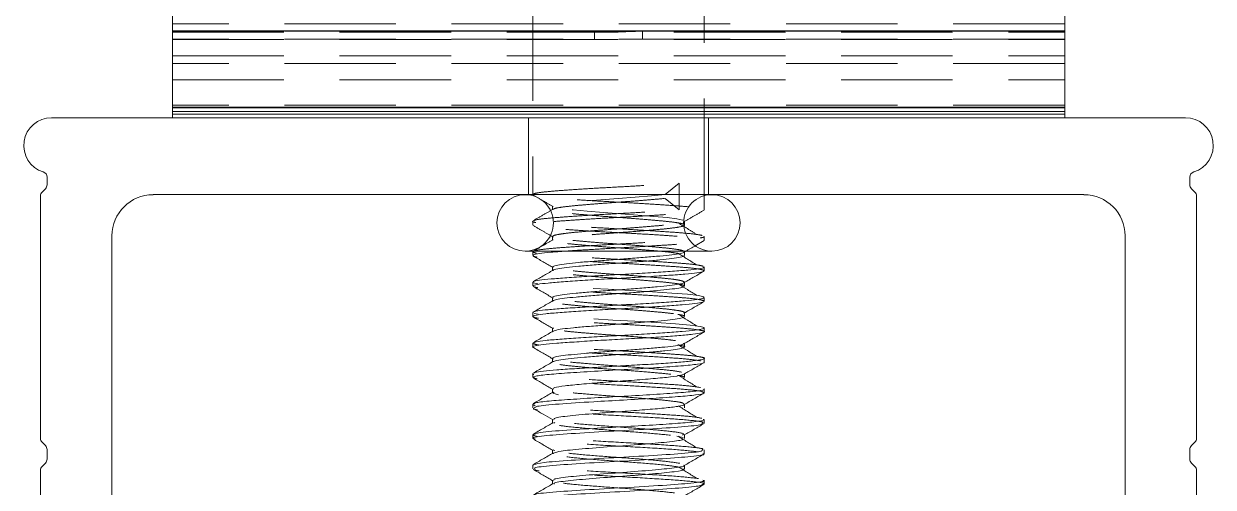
# Model space of a CAD drawing. Header units: millimetres. Extents: x 1522 to 2996, y -37 to 935.
# Drawn here: x 2541.83 to 2555.39, y 750.7 to 755.98 of the extents above; entities that cross this region are included whole.
import ezdxf

# ---------------------------------------------------------------- set-up
doc = ezdxf.new("R2010")
doc.units = ezdxf.units.MM
doc.linetypes.add('HIDDEN', pattern=[1.905, 1.27, -0.635])

# ---------------------------------------------------------------- blocks, each defined once
blk = doc.blocks.new('attachment and clamp x2')
at = {"color": 7, "linetype": 'HIDDEN', "lineweight": 0}
for p, q in [((1763.365, 215.189), (1763.365, 203.327)), ((1765.32, 203.153), (1765.32, 215.189)), ((1769.426, 205.273), (1759.259, 205.273)), ((1759.259, 205.191), (1769.426, 205.191)), ((1769.426, 205.19), (1759.259, 205.19)), ((1759.259, 205.19), (1764.069, 205.19)), ((1759.259, 205.179), (1769.426, 205.179)), ((1764.069, 205.096), (1764.069, 205.19)), ((1764.616, 205.096), (1764.616, 205.19)), ((1764.616, 205.19), (1769.426, 205.19)), ((1769.426, 205.1), (1759.259, 205.1)), ((1759.259, 205.096), (1769.426, 205.096)), ((1759.259, 204.908), (1769.426, 204.908)), ((1769.426, 204.821), (1759.259, 204.821)), ((1759.259, 204.635), (1769.426, 204.635)), ((1769.426, 204.345), (1759.259, 204.345)), ((1759.259, 204.272), (1769.426, 204.272)), ((1769.426, 204.243), (1759.259, 204.243)), ((1763.316, 204.202), (1763.316, 203.326)), ((1765.369, 203.326), (1765.369, 204.202)), ((1764.874, 203.327), (1765.034, 203.457)), ((1765.034, 203.457), (1765.034, 203.153)), ((1765.034, 203.153), (1764.874, 203.283)), ((1763.59, 203.196), (1763.59, 203.153)), ((1763.365, 203.022), (1763.365, 202.979)), ((1765.094, 202.979), (1765.094, 203.022)), ((1763.59, 202.849), (1763.59, 202.805)), ((1765.215, 202.742), (1765.318, 202.802)), ((1765.32, 202.805), (1765.32, 202.849)), ((1765.09, 202.67), (1765.088, 202.675)), ((1765.094, 202.672), (1765.094, 202.675)), ((1763.59, 202.498), (1763.597, 202.494)), ((1763.59, 202.461), (1763.59, 202.458)), ((1763.597, 202.458), (1763.597, 202.464)), ((1765.025, 202.307), (1765.024, 202.308)), ((1765.087, 202.323), (1765.088, 202.327)), ((1765.094, 202.324), (1765.094, 202.327)), ((1763.59, 202.15), (1763.597, 202.147)), ((1763.59, 202.113), (1763.59, 202.11)), ((1765.026, 201.959), (1765.024, 201.96)), ((1765.094, 201.977), (1765.094, 201.98)), ((1763.59, 201.802), (1763.597, 201.799)), ((1763.603, 201.799), (1763.593, 201.806)), ((1763.59, 201.766), (1763.59, 201.762)), ((1765.026, 201.611), (1765.024, 201.613)), ((1765.086, 201.627), (1765.094, 201.632)), ((1765.094, 201.629), (1765.094, 201.632)), ((1763.59, 201.455), (1763.597, 201.451)), ((1763.59, 201.418), (1763.59, 201.415)), ((1765.027, 201.263), (1765.024, 201.265)), ((1765.094, 201.281), (1765.094, 201.284)), ((1763.59, 201.107), (1763.597, 201.104)), ((1763.59, 201.07), (1763.59, 201.067)), ((1763.659, 201.043), (1763.593, 201.063)), ((1763.598, 201.067), (1763.608, 201.074)), ((1765.094, 200.934), (1765.094, 200.937)), ((1763.59, 200.76), (1763.597, 200.756)), ((1763.59, 200.723), (1763.59, 200.719)), ((1763.607, 200.72), (1763.617, 200.727)), ((1765.094, 200.586), (1765.094, 200.589)), ((1765.08, 200.556), (1765.005, 200.57)), ((1763.59, 200.412), (1763.597, 200.408)), ((1763.59, 200.375), (1763.59, 200.372)), ((1763.615, 200.408), (1763.598, 200.415)), ((1765.09, 200.237), (1765.081, 200.242)), ((1765.094, 200.239), (1765.094, 200.242)), ((1763.59, 200.064), (1763.597, 200.061)), ((1763.611, 200.024), (1763.61, 200.031)), ((1763.59, 200.028), (1763.59, 200.024))]:
    blk.add_line(p, q, dxfattribs=at)
at = {"color": 7, "linetype": 'Continuous', "lineweight": 15}
for p, q in [((1759.259, 205.195), (1759.259, 205.382)), ((1769.426, 205.382), (1769.426, 205.195)), ((1769.426, 205.195), (1759.259, 205.195)), ((1759.259, 205.195), (1759.259, 204.324)), ((1769.426, 205.195), (1769.426, 204.324)), ((1759.259, 204.324), (1769.426, 204.324)), ((1759.259, 204.314), (1759.259, 204.324)), ((1769.426, 204.314), (1759.259, 204.314)), ((1759.259, 204.272), (1759.259, 204.314)), ((1769.426, 204.272), (1759.259, 204.272)), ((1759.259, 204.272), (1759.259, 204.243)), ((1759.259, 204.243), (1769.426, 204.243)), ((1759.259, 204.202), (1759.259, 204.243)), ((1769.426, 204.324), (1769.426, 204.314)), ((1769.426, 204.314), (1769.426, 204.272)), ((1769.426, 204.272), (1769.426, 204.243)), ((1769.426, 204.243), (1769.426, 204.202)), ((1757.882, 204.202), (1770.803, 204.202)), ((1757.832, 203.437), (1757.832, 203.525)), ((1770.853, 203.437), (1770.853, 203.525)), ((1757.757, 200.547), (1757.757, 203.311)), ((1757.775, 203.355), (1757.814, 203.393)), ((1769.645, 203.326), (1759.04, 203.326)), ((1770.91, 203.355), (1770.871, 203.393)), ((1770.928, 203.311), (1770.928, 200.547)), ((1758.57, 202.856), (1758.57, 195.867)), ((1770.114, 195.867), (1770.114, 202.856)), ((1763.279, 202.681), (1765.406, 202.681)), ((1763.365, 202.675), (1763.365, 202.631)), ((1765.094, 202.631), (1765.094, 202.672)), ((1763.59, 202.501), (1763.59, 202.461)), ((1765.32, 202.458), (1765.32, 202.501)), ((1763.365, 202.327), (1763.365, 202.284)), ((1765.094, 202.284), (1765.094, 202.324)), ((1763.59, 202.153), (1763.59, 202.113)), ((1765.32, 202.11), (1765.32, 202.153)), ((1763.365, 201.98), (1763.365, 201.936)), ((1765.094, 201.936), (1765.094, 201.977)), ((1763.59, 201.806), (1763.59, 201.766)), ((1765.32, 201.762), (1765.32, 201.806)), ((1763.365, 201.632), (1763.365, 201.589)), ((1765.094, 201.589), (1765.094, 201.629)), ((1763.59, 201.458), (1763.59, 201.418)), ((1765.32, 201.415), (1765.32, 201.458)), ((1763.365, 201.284), (1763.365, 201.241)), ((1765.094, 201.241), (1765.094, 201.281)), ((1763.59, 201.111), (1763.59, 201.07)), ((1765.32, 201.067), (1765.32, 201.111)), ((1763.365, 200.937), (1763.365, 200.893)), ((1765.094, 200.893), (1765.094, 200.934)), ((1763.59, 200.763), (1763.59, 200.723)), ((1765.32, 200.719), (1765.32, 200.763)), ((1763.365, 200.589), (1763.365, 200.546)), ((1765.094, 200.546), (1765.094, 200.586)), ((1757.814, 200.464), (1757.775, 200.502)), ((1770.871, 200.464), (1770.91, 200.502)), ((1757.832, 200.309), (1757.832, 200.42)), ((1763.59, 200.415), (1763.59, 200.375)), ((1765.32, 200.372), (1765.32, 200.415)), ((1770.853, 200.309), (1770.853, 200.42)), ((1757.757, 197.418), (1757.757, 200.182)), ((1757.775, 200.226), (1757.814, 200.265)), ((1763.365, 200.241), (1763.365, 200.198)), ((1763.374, 200.241), (1763.366, 200.244)), ((1765.094, 200.198), (1765.094, 200.239)), ((1770.91, 200.226), (1770.871, 200.265)), ((1770.928, 200.182), (1770.928, 197.418)), ((1763.59, 200.068), (1763.59, 200.028)), ((1765.32, 200.024), (1765.32, 200.068))]:
    blk.add_line(p, q, dxfattribs=at)
at = {"color": 7, "linetype": 'HIDDEN', "lineweight": 0, "flags": 128}
for points in [[(1765.077, 203.034), (1765.008, 203.049), (1764.895, 203.064), (1764.744, 203.078), (1764.562, 203.093), (1764.367, 203.108), (1764.172, 203.122), (1763.985, 203.137), (1763.825, 203.151), (1763.701, 203.166), (1763.62, 203.181), (1763.591, 203.195), (1763.612, 203.209), (1763.686, 203.225), (1763.804, 203.239), (1763.958, 203.253), (1764.142, 203.268), (1764.337, 203.283), (1764.533, 203.297), (1764.718, 203.312), (1764.874, 203.327), (1764.874, 203.327)], [(1765.312, 202.153), (1765.314, 202.159), (1765.253, 202.174), (1765.127, 202.189), (1764.95, 202.203), (1764.728, 202.218), (1764.478, 202.233), (1764.224, 202.247), (1763.973, 202.262), (1763.748, 202.277), (1763.568, 202.291), (1763.439, 202.306), (1763.372, 202.32), (1763.372, 202.32)], [(1765.314, 201.806), (1765.319, 201.809), (1765.271, 201.823), (1765.157, 201.838), (1764.99, 201.852), (1764.776, 201.867), (1764.53, 201.882), (1764.276, 201.896), (1764.023, 201.911), (1763.791, 201.926), (1763.601, 201.94), (1763.46, 201.955), (1763.38, 201.97), (1763.38, 201.97)]]:
    blk.add_lwpolyline(points, dxfattribs=at)
at = {"color": 7, "linetype": 'Continuous', "lineweight": 15}
for centre, radius, start, end in [((1757.882, 203.886), 0.316, 90, 252.6762), ((1770.803, 203.886), 0.316, 287.3238, 90), ((1757.769, 203.525), 0.0626, 0, 72.6762), ((1770.915, 203.525), 0.0626, 107.3238, 180), ((1757.769, 203.437), 0.0626, 315, 0), ((1770.915, 203.437), 0.0626, 180, 225), ((1757.819, 203.311), 0.0626, 135, 180), ((1759.04, 202.856), 0.469, 90, 180), ((1763.279, 203.003), 0.322, 90, 270), ((1765.406, 203.003), 0.322, 270, 90), ((1769.645, 202.856), 0.469, 0, 90), ((1770.865, 203.311), 0.0626, 0, 45), ((1757.819, 200.547), 0.0626, 180, 225), ((1757.769, 200.42), 0.0626, 0, 45), ((1770.915, 200.42), 0.0626, 135, 180), ((1770.865, 200.547), 0.0626, 315, 0), ((1757.769, 200.309), 0.0626, 315, 0), ((1770.915, 200.309), 0.0626, 180, 225), ((1757.819, 200.182), 0.0626, 135, 180), ((1770.865, 200.182), 0.0626, 0, 45)]:
    blk.add_arc(centre, radius, start, end, dxfattribs=at)
at = {"color": 7, "linetype": 'HIDDEN', "lineweight": 0}
for centre, start, end in [((1763.279, 203.003), 270, 90), ((1765.406, 203.003), 90, 270)]:
    blk.add_arc(centre, 0.322, start, end, dxfattribs=at)
for points, knots in [([(1764.069, 205.19), (1764.154, 205.185), (1764.298, 205.178), (1764.481, 205.186), (1764.578, 205.189), (1764.616, 205.19)], [0, 0, 0, 0, 0.46735, 0.79123, 1, 1, 1, 1]), ([(1763.367, 203.327), (1763.372, 203.331), (1763.381, 203.34), (1763.479, 203.355), (1763.633, 203.369), (1763.838, 203.384), (1764.078, 203.399), (1764.336, 203.413), (1764.594, 203.427), (1764.837, 203.443), (1764.969, 203.452), (1765.034, 203.457)], [0, 0, 0, 0, 0.102845, 0.216188, 0.3278, 0.439036, 0.552384, 0.663902, 0.775228, 0.888579, 1, 1, 1, 1]), ([(1763.738, 202.681), (1763.744, 202.682), (1763.811, 202.687), (1763.98, 202.697), (1764.229, 202.712), (1764.49, 202.726), (1764.74, 202.741), (1764.963, 202.756), (1765.142, 202.77), (1765.267, 202.785), (1765.326, 202.8), (1765.318, 202.814), (1765.243, 202.829), (1765.104, 202.844), (1764.913, 202.858), (1764.683, 202.873), (1764.428, 202.888), (1764.168, 202.901), (1763.92, 202.917), (1763.702, 202.931), (1763.527, 202.945), (1763.409, 202.96), (1763.356, 202.975), (1763.371, 202.989), (1763.453, 203.004), (1763.598, 203.019), (1763.793, 203.033), (1764.027, 203.048), (1764.283, 203.063), (1764.542, 203.077), (1764.788, 203.092), (1765.003, 203.107), (1765.172, 203.121), (1765.284, 203.136), (1765.33, 203.15), (1765.308, 203.164), (1765.219, 203.18), (1765.069, 203.194), (1764.869, 203.208), (1764.632, 203.223), (1764.375, 203.238), (1764.116, 203.252), (1763.873, 203.267), (1763.662, 203.282), (1763.5, 203.296), (1763.398, 203.31), (1763.383, 203.318), (1763.377, 203.321)], [0, 0, 0, 0, 0.002119, 0.025134, 0.048103, 0.070612, 0.093636, 0.116593, 0.139106, 0.162138, 0.185083, 0.2076, 0.23064, 0.253572, 0.276094, 0.299141, 0.322061, 0.344589, 0.367643, 0.390549, 0.413084, 0.436145, 0.459036, 0.48158, 0.504646, 0.527523, 0.550076, 0.573148, 0.596009, 0.618573, 0.641649, 0.664495, 0.68707, 0.71015, 0.73298, 0.755567, 0.778651, 0.801464, 0.824065, 0.847152, 0.869947, 0.892563, 0.915652, 0.93843, 0.961061, 0.984153, 1, 1, 1, 1]), ([(1763.369, 203.321), (1763.407, 203.299), (1763.483, 203.255), (1763.559, 203.211), (1763.597, 203.189)], [0, 0, 0, 0, 0.500298, 1, 1, 1, 1]), ([(1763.603, 203.16), (1763.605, 203.162), (1763.612, 203.169), (1763.68, 203.181), (1763.797, 203.196), (1763.955, 203.21), (1764.139, 203.225), (1764.337, 203.239), (1764.536, 203.254), (1764.723, 203.269), (1764.824, 203.278), (1764.874, 203.283)], [0, 0, 0, 0, 0.0522108, 0.1719564, 0.2898649, 0.4073743, 0.5271256, 0.6449344, 0.7625396, 0.8822936, 1, 1, 1, 1]), ([(1763.597, 203.16), (1763.559, 203.138), (1763.483, 203.094), (1763.407, 203.05), (1763.37, 203.028)], [0, 0, 0, 0, 0.499708, 1, 1, 1, 1]), ([(1763.378, 203.028), (1763.381, 203.03), (1763.391, 203.038), (1763.48, 203.051), (1763.633, 203.065), (1763.838, 203.079), (1764.078, 203.095), (1764.336, 203.109), (1764.594, 203.123), (1764.837, 203.139), (1764.969, 203.148), (1765.034, 203.153)], [0, 0, 0, 0, 0.062874, 0.181267, 0.297851, 0.414043, 0.532441, 0.648928, 0.765213, 0.883614, 1, 1, 1, 1]), ([(1765.077, 202.991), (1765.058, 202.996), (1765.019, 203.006), (1764.901, 203.02), (1764.748, 203.034), (1764.565, 203.05), (1764.368, 203.064), (1764.169, 203.078), (1763.981, 203.094), (1763.819, 203.108), (1763.692, 203.122), (1763.616, 203.137), (1763.583, 203.147), (1763.592, 203.152), (1763.592, 203.153)], [0, 0, 0, 0, 0.091239, 0.181401, 0.270722, 0.361974, 0.452067, 0.541445, 0.632707, 0.722731, 0.812169, 0.90344, 0.993391, 1, 1, 1, 1]), ([(1765.091, 203.018), (1765.129, 203.04), (1765.205, 203.084), (1765.28, 203.127), (1765.318, 203.149)], [0, 0, 0, 0, 0.499893, 1, 1, 1, 1]), ([(1765.297, 202.86), (1765.272, 202.865), (1765.222, 202.875), (1765.068, 202.89), (1764.869, 202.904), (1764.632, 202.919), (1764.375, 202.934), (1764.116, 202.948), (1763.873, 202.963), (1763.662, 202.978), (1763.497, 202.992), (1763.397, 203.007), (1763.355, 203.017), (1763.366, 203.022), (1763.367, 203.022)], [0, 0, 0, 0, 0.091228, 0.181384, 0.270701, 0.361942, 0.452029, 0.541404, 0.632654, 0.722672, 0.812107, 0.903367, 0.993313, 1, 1, 1, 1]), ([(1763.596, 202.849), (1763.596, 202.852), (1763.597, 202.86), (1763.66, 202.874), (1763.769, 202.889), (1763.92, 202.903), (1764.1, 202.918), (1764.296, 202.932), (1764.496, 202.946), (1764.685, 202.962), (1764.85, 202.976), (1764.981, 202.99), (1765.064, 203.005), (1765.1, 203.016), (1765.092, 203.022), (1765.091, 203.022)], [0, 0, 0, 0, 0.060376, 0.14529, 0.229503, 0.31252, 0.397453, 0.481609, 0.564665, 0.649615, 0.733714, 0.816811, 0.901777, 0.985815, 1, 1, 1, 1]), ([(1763.369, 202.974), (1763.407, 202.952), (1763.483, 202.908), (1763.559, 202.864), (1763.597, 202.842)], [0, 0, 0, 0, 0.500298, 1, 1, 1, 1]), ([(1765.025, 202.655), (1764.993, 202.66), (1764.93, 202.67), (1764.781, 202.684), (1764.604, 202.699), (1764.409, 202.714), (1764.209, 202.728), (1764.018, 202.743), (1763.85, 202.758), (1763.715, 202.771), (1763.625, 202.787), (1763.584, 202.801), (1763.595, 202.815), (1763.659, 202.83), (1763.77, 202.845), (1763.92, 202.859), (1764.1, 202.874), (1764.296, 202.889), (1764.496, 202.903), (1764.685, 202.918), (1764.85, 202.933), (1764.981, 202.947), (1765.064, 202.962), (1765.1, 202.973), (1765.092, 202.978), (1765.091, 202.979)], [0, 0, 0, 0, 0.044572, 0.089088, 0.134646, 0.179952, 0.22448, 0.270052, 0.31533, 0.359873, 0.405458, 0.450708, 0.495267, 0.540863, 0.586084, 0.630662, 0.676269, 0.721459, 0.766057, 0.811673, 0.856832, 0.901453, 0.947078, 0.992204, 1, 1, 1, 1]), ([(1765.233, 202.872), (1765.198, 202.894), (1765.128, 202.938), (1765.058, 202.981), (1765.024, 203.003)], [0, 0, 0, 0, 0.500047, 1, 1, 1, 1]), ([(1763.597, 202.812), (1763.559, 202.79), (1763.483, 202.746), (1763.407, 202.702), (1763.37, 202.68)], [0, 0, 0, 0, 0.499708, 1, 1, 1, 1]), ([(1763.377, 202.68), (1763.378, 202.682), (1763.381, 202.688), (1763.456, 202.7), (1763.597, 202.715), (1763.794, 202.729), (1764.027, 202.744), (1764.283, 202.759), (1764.542, 202.773), (1764.788, 202.788), (1765.003, 202.802), (1765.173, 202.816), (1765.28, 202.832), (1765.327, 202.842), (1765.317, 202.848), (1765.315, 202.849)], [0, 0, 0, 0, 0.028983, 0.116691, 0.20368, 0.289439, 0.377167, 0.464098, 0.549896, 0.637643, 0.724514, 0.810355, 0.898118, 0.984927, 1, 1, 1, 1]), ([(1765.084, 202.684), (1765.069, 202.689), (1765.037, 202.698), (1764.928, 202.713), (1764.782, 202.727), (1764.604, 202.742), (1764.409, 202.757), (1764.208, 202.771), (1764.018, 202.786), (1763.849, 202.801), (1763.716, 202.815), (1763.627, 202.829), (1763.608, 202.838), (1763.6, 202.842)], [0, 0, 0, 0, 0.09325, 0.186065, 0.277209, 0.370489, 0.46325, 0.55442, 0.647728, 0.740433, 0.831633, 0.924967, 1, 1, 1, 1]), ([(1765.307, 202.51), (1765.287, 202.515), (1765.246, 202.525), (1765.103, 202.54), (1764.913, 202.553), (1764.683, 202.569), (1764.428, 202.583), (1764.168, 202.597), (1763.92, 202.612), (1763.701, 202.627), (1763.528, 202.641), (1763.406, 202.656), (1763.38, 202.666), (1763.367, 202.671)], [0, 0, 0, 0, 0.091632, 0.182839, 0.272412, 0.364074, 0.455229, 0.544827, 0.636516, 0.727616, 0.817242, 0.908957, 1, 1, 1, 1]), ([(1765.314, 202.463), (1765.298, 202.468), (1765.266, 202.478), (1765.136, 202.493), (1764.956, 202.507), (1764.732, 202.522), (1764.481, 202.537), (1764.221, 202.551), (1763.969, 202.566), (1763.743, 202.581), (1763.557, 202.595), (1763.432, 202.61), (1763.371, 202.62), (1763.372, 202.626), (1763.373, 202.626)], [0, 0, 0, 0, 0.09048, 0.181191, 0.269884, 0.36041, 0.451085, 0.53977, 0.630339, 0.720976, 0.809658, 0.900269, 0.990866, 1, 1, 1, 1]), ([(1765.09, 202.333), (1765.078, 202.338), (1765.053, 202.348), (1764.953, 202.363), (1764.814, 202.377), (1764.642, 202.392), (1764.449, 202.407), (1764.249, 202.42), (1764.055, 202.435), (1763.881, 202.451), (1763.74, 202.464), (1763.637, 202.479), (1763.61, 202.489), (1763.597, 202.494)], [0, 0, 0, 0, 0.091355, 0.182944, 0.272486, 0.363887, 0.455439, 0.544974, 0.636419, 0.727933, 0.817464, 0.908952, 1, 1, 1, 1]), ([(1765.09, 202.29), (1765.078, 202.294), (1765.053, 202.304), (1764.953, 202.319), (1764.814, 202.333), (1764.642, 202.348), (1764.449, 202.363), (1764.249, 202.377), (1764.055, 202.392), (1763.881, 202.407), (1763.74, 202.421), (1763.637, 202.436), (1763.61, 202.446), (1763.596, 202.451)], [0, 0, 0, 0, 0.091316, 0.182866, 0.27237, 0.363732, 0.455246, 0.544743, 0.636149, 0.727624, 0.817118, 0.908566, 1, 1, 1, 1]), ([(1765.319, 202.113), (1765.307, 202.118), (1765.284, 202.127), (1765.167, 202.143), (1764.997, 202.157), (1764.78, 202.171), (1764.534, 202.187), (1764.274, 202.2), (1764.019, 202.215), (1763.786, 202.23), (1763.591, 202.244), (1763.453, 202.259), (1763.38, 202.271), (1763.377, 202.277), (1763.377, 202.278)], [0, 0, 0, 0, 0.088458, 0.17778, 0.265109, 0.353627, 0.44293, 0.530221, 0.618798, 0.708079, 0.795336, 0.883968, 0.973227, 1, 1, 1, 1]), ([(1763.596, 202.11), (1763.593, 202.111), (1763.589, 202.114), (1763.597, 202.116), (1763.6, 202.117)], [0, 0, 0, 0, 0.65841, 1, 1, 1, 1]), ([(1765.085, 201.975), (1765.089, 201.978), (1765.101, 201.985), (1765.063, 201.997), (1764.977, 202.012), (1764.845, 202.026), (1764.679, 202.041), (1764.489, 202.056), (1764.29, 202.07), (1764.093, 202.085), (1763.915, 202.1), (1763.764, 202.114), (1763.659, 202.129), (1763.603, 202.14), (1763.601, 202.146), (1763.601, 202.147)], [0, 0, 0, 0, 0.044522, 0.129822, 0.215958, 0.300165, 0.385523, 0.47164, 0.555809, 0.641224, 0.727321, 0.811456, 0.896925, 0.983, 1, 1, 1, 1]), ([(1764.969, 201.969), (1764.929, 201.973), (1764.847, 201.983), (1764.679, 201.997), (1764.49, 202.013), (1764.29, 202.027), (1764.093, 202.041), (1763.914, 202.057), (1763.766, 202.07), (1763.653, 202.085), (1763.62, 202.095), (1763.603, 202.1)], [0, 0, 0, 0, 0.1097811, 0.2210627, 0.3333353, 0.4430675, 0.5544226, 0.6666686, 0.7763568, 0.8877831, 1, 1, 1, 1]), ([(1765.32, 201.762), (1765.32, 201.762), (1765.331, 201.767), (1765.291, 201.777), (1765.197, 201.792), (1765.035, 201.806), (1764.827, 201.821), (1764.585, 201.836), (1764.327, 201.85), (1764.069, 201.864), (1763.831, 201.88), (1763.627, 201.894), (1763.476, 201.908), (1763.389, 201.921), (1763.381, 201.928), (1763.378, 201.931)], [0, 0, 0, 0, 0.0007333, 0.0870642, 0.1748634, 0.2610703, 0.3474755, 0.435272, 0.5214102, 0.6078876, 0.6956795, 0.7817528, 0.8683008, 0.9560858, 1, 1, 1, 1]), ([(1765.09, 201.936), (1765.091, 201.937), (1765.099, 201.943), (1765.076, 201.951), (1765.032, 201.958), (1765.018, 201.96)], [0, 0, 0, 0, 0.1242634, 0.7336634, 1, 1, 1, 1]), ([(1764.99, 201.662), (1764.953, 201.666), (1764.877, 201.676), (1764.715, 201.69), (1764.529, 201.706), (1764.33, 201.72), (1764.132, 201.734), (1763.949, 201.749), (1763.793, 201.763), (1763.672, 201.778), (1763.631, 201.788), (1763.611, 201.793)], [0, 0, 0, 0, 0.110345, 0.220945, 0.333335, 0.443592, 0.554285, 0.666668, 0.776842, 0.887625, 1, 1, 1, 1]), ([(1763.593, 201.762), (1763.592, 201.763), (1763.588, 201.765), (1763.596, 201.767), (1763.602, 201.769)], [0, 0, 0, 0, 0.222813, 1, 1, 1, 1]), ([(1765.32, 201.458), (1765.32, 201.458), (1765.331, 201.463), (1765.291, 201.473), (1765.197, 201.488), (1765.035, 201.502), (1764.827, 201.516), (1764.585, 201.532), (1764.327, 201.546), (1764.069, 201.56), (1763.831, 201.576), (1763.627, 201.59), (1763.475, 201.604), (1763.38, 201.619), (1763.372, 201.628), (1763.368, 201.632)], [0, 0, 0, 0, 0.00071, 0.084301, 0.169314, 0.252786, 0.336449, 0.42146, 0.504864, 0.588598, 0.673604, 0.756946, 0.840747, 0.925746, 1, 1, 1, 1]), ([(1765.276, 201.431), (1765.231, 201.438), (1765.141, 201.451), (1764.876, 201.47), (1764.555, 201.49), (1764.205, 201.509), (1763.872, 201.529), (1763.6, 201.548), (1763.42, 201.566), (1763.392, 201.578), (1763.38, 201.583)], [0, 0, 0, 0, 0.129497, 0.256552, 0.386279, 0.513316, 0.642841, 0.770388, 0.899283, 1, 1, 1, 1]), ([(1765.094, 201.589), (1765.094, 201.589), (1765.103, 201.593), (1765.081, 201.601), (1765.036, 201.609), (1765.018, 201.613)], [0, 0, 0, 0, 0.00324, 0.6068989, 1, 1, 1, 1]), ([(1765.061, 201.301), (1765.026, 201.308), (1764.956, 201.321), (1764.753, 201.339), (1764.506, 201.36), (1764.236, 201.378), (1763.982, 201.399), (1763.768, 201.418), (1763.633, 201.437), (1763.581, 201.451), (1763.592, 201.458), (1763.592, 201.458)], [0, 0, 0, 0, 0.124993, 0.247618, 0.372834, 0.495442, 0.620462, 0.743564, 0.867974, 0.992029, 1, 1, 1, 1]), ([(1764.939, 201.277), (1764.879, 201.284), (1764.757, 201.296), (1764.505, 201.317), (1764.237, 201.335), (1763.982, 201.355), (1763.768, 201.374), (1763.633, 201.394), (1763.581, 201.408), (1763.592, 201.414), (1763.593, 201.415)], [0, 0, 0, 0, 0.140083, 0.283125, 0.423188, 0.566007, 0.706634, 0.848755, 0.990472, 1, 1, 1, 1]), ([(1765.276, 201.127), (1765.231, 201.134), (1765.141, 201.147), (1764.876, 201.166), (1764.555, 201.186), (1764.204, 201.205), (1763.873, 201.225), (1763.596, 201.244), (1763.42, 201.264), (1763.352, 201.277), (1763.367, 201.284), (1763.367, 201.284)], [0, 0, 0, 0, 0.124932, 0.247508, 0.372662, 0.495221, 0.62018, 0.74323, 0.867582, 0.991582, 1, 1, 1, 1]), ([(1765.089, 201.241), (1765.088, 201.246), (1765.087, 201.254), (1765.032, 201.262), (1765.014, 201.265)], [0, 0, 0, 0, 0.690149, 1, 1, 1, 1]), ([(1765.088, 201.28), (1765.09, 201.281), (1765.096, 201.282), (1765.092, 201.283), (1765.089, 201.284)], [0, 0, 0, 0, 0.372472, 1, 1, 1, 1]), ([(1765.308, 201.067), (1765.307, 201.072), (1765.305, 201.082), (1765.164, 201.101), (1764.922, 201.119), (1764.607, 201.14), (1764.258, 201.158), (1763.92, 201.178), (1763.636, 201.198), (1763.433, 201.217), (1763.393, 201.229), (1763.373, 201.236)], [0, 0, 0, 0, 0.080735, 0.197611, 0.312042, 0.428868, 0.543597, 0.659986, 0.775482, 0.891055, 1, 1, 1, 1]), ([(1765.085, 200.937), (1765.084, 200.941), (1765.083, 200.952), (1764.974, 200.97), (1764.788, 200.989), (1764.546, 201.009), (1764.278, 201.028), (1764.018, 201.048), (1763.799, 201.067), (1763.646, 201.086), (1763.615, 201.098), (1763.601, 201.104)], [0, 0, 0, 0, 0.0817203, 0.1994158, 0.3146386, 0.4322842, 0.5478085, 0.6650115, 0.7813121, 0.8976893, 1, 1, 1, 1]), ([(1765.294, 200.719), (1765.301, 200.723), (1765.322, 200.735), (1765.134, 200.757), (1764.775, 200.782), (1764.312, 200.808), (1763.853, 200.834), (1763.52, 200.859), (1763.356, 200.878), (1763.375, 200.887), (1763.376, 200.888)], [0, 0, 0, 0, 0.0627828, 0.2182893, 0.3717859, 0.5260384, 0.6809709, 0.8342056, 0.9897337, 1, 1, 1, 1]), ([(1765.291, 200.776), (1765.251, 200.783), (1765.172, 200.797), (1764.92, 200.815), (1764.607, 200.835), (1764.258, 200.854), (1763.921, 200.874), (1763.633, 200.893), (1763.441, 200.913), (1763.354, 200.928), (1763.372, 200.935), (1763.375, 200.937)], [0, 0, 0, 0, 0.122796, 0.243024, 0.365769, 0.48631, 0.608595, 0.729942, 0.851369, 0.973603, 1, 1, 1, 1]), ([(1765.072, 200.584), (1765.08, 200.589), (1765.102, 200.603), (1764.953, 200.626), (1764.674, 200.652), (1764.319, 200.678), (1763.965, 200.704), (1763.711, 200.729), (1763.585, 200.747), (1763.597, 200.756), (1763.597, 200.756)], [0, 0, 0, 0, 0.089114, 0.241879, 0.392661, 0.544189, 0.696387, 0.846911, 0.999697, 1, 1, 1, 1]), ([(1764.934, 200.583), (1764.849, 200.591), (1764.68, 200.608), (1764.316, 200.634), (1763.971, 200.661), (1763.691, 200.686), (1763.629, 200.704), (1763.597, 200.713)], [0, 0, 0, 0, 0.198968, 0.398921, 0.599759, 0.798386, 1, 1, 1, 1]), ([(1765.294, 200.415), (1765.301, 200.419), (1765.322, 200.431), (1765.134, 200.452), (1764.775, 200.478), (1764.311, 200.504), (1763.854, 200.53), (1763.516, 200.555), (1763.351, 200.576), (1763.38, 200.587), (1763.386, 200.589)], [0, 0, 0, 0, 0.060823, 0.211474, 0.360178, 0.509614, 0.659709, 0.808159, 0.958831, 1, 1, 1, 1]), ([(1765.252, 200.393), (1765.177, 200.401), (1765.026, 200.418), (1764.599, 200.445), (1764.128, 200.47), (1763.709, 200.497), (1763.431, 200.52), (1763.404, 200.534), (1763.393, 200.54)], [0, 0, 0, 0, 0.1757588, 0.3528776, 0.5277238, 0.7051521, 0.8804915, 1, 1, 1, 1]), ([(1763.598, 200.372), (1763.595, 200.373), (1763.586, 200.375), (1763.599, 200.377), (1763.607, 200.379)], [0, 0, 0, 0, 0.386547, 1, 1, 1, 1]), ([(1765.042, 200.262), (1764.984, 200.271), (1764.868, 200.288), (1764.539, 200.315), (1764.181, 200.34), (1763.844, 200.367), (1763.718, 200.384), (1763.656, 200.392)], [0, 0, 0, 0, 0.199612, 0.400777, 0.599348, 0.800866, 1, 1, 1, 1]), ([(1765.018, 200.222), (1764.967, 200.229), (1764.856, 200.246), (1764.539, 200.271), (1764.181, 200.296), (1763.844, 200.323), (1763.718, 200.34), (1763.656, 200.349)], [0, 0, 0, 0, 0.17971, 0.385877, 0.589386, 0.795914, 1, 1, 1, 1]), ([(1765.304, 200.024), (1765.309, 200.026), (1765.342, 200.036), (1765.192, 200.056), (1764.872, 200.08), (1764.42, 200.107), (1763.952, 200.133), (1763.582, 200.158), (1763.381, 200.179), (1763.39, 200.19), (1763.392, 200.193)], [0, 0, 0, 0, 0.027481, 0.18293, 0.336191, 0.491585, 0.6455, 0.799414, 0.954808, 1, 1, 1, 1]), ([(1765.252, 200.088), (1765.177, 200.097), (1765.026, 200.114), (1764.598, 200.141), (1764.132, 200.166), (1763.695, 200.193), (1763.531, 200.21), (1763.45, 200.218)], [0, 0, 0, 0, 0.199614, 0.400773, 0.599351, 0.800862, 1, 1, 1, 1]), ([(1764.981, 199.925), (1764.905, 199.933), (1764.754, 199.95), (1764.4, 199.977), (1764.046, 200.003), (1763.743, 200.028), (1763.655, 200.046), (1763.612, 200.055)], [0, 0, 0, 0, 0.198549, 0.399875, 0.599275, 0.798674, 1, 1, 1, 1])]:
    blk.add_open_spline(points, degree=3, knots=knots, dxfattribs=at)
at = {"color": 7, "linetype": 'Continuous', "lineweight": 15}
for points, knots in [([(1765.091, 202.67), (1765.129, 202.692), (1765.17, 202.716), (1765.212, 202.74), (1765.215, 202.742)], [0, 0, 0, 0, 0.91544, 1, 1, 1, 1]), ([(1763.369, 202.626), (1763.407, 202.604), (1763.481, 202.561), (1763.555, 202.519), (1763.59, 202.498)], [0, 0, 0, 0, 0.514252, 1, 1, 1, 1]), ([(1763.373, 202.631), (1763.371, 202.634), (1763.367, 202.641), (1763.434, 202.654), (1763.557, 202.668), (1763.68, 202.677), (1763.738, 202.681)], [0, 0, 0, 0, 0.1492262, 0.4441033, 0.7386706, 1, 1, 1, 1]), ([(1763.597, 202.501), (1763.596, 202.503), (1763.592, 202.51), (1763.643, 202.523), (1763.743, 202.538), (1763.887, 202.552), (1764.061, 202.567), (1764.256, 202.582), (1764.456, 202.596), (1764.648, 202.611), (1764.819, 202.626), (1764.958, 202.64), (1765.049, 202.655), (1765.093, 202.665), (1765.09, 202.67), (1765.09, 202.67)], [0, 0, 0, 0, 0.044445, 0.131462, 0.218387, 0.303512, 0.390565, 0.477447, 0.56258, 0.649667, 0.736504, 0.82165, 0.908769, 0.99556, 1, 1, 1, 1]), ([(1763.597, 202.464), (1763.597, 202.465), (1763.597, 202.469), (1763.646, 202.48), (1763.743, 202.495), (1763.887, 202.508), (1764.061, 202.524), (1764.256, 202.539), (1764.456, 202.552), (1764.648, 202.567), (1764.819, 202.582), (1764.958, 202.596), (1765.051, 202.611), (1765.095, 202.623), (1765.09, 202.63), (1765.088, 202.631)], [0, 0, 0, 0, 0.002205, 0.090497, 0.178696, 0.265068, 0.353396, 0.441552, 0.527932, 0.616295, 0.704406, 0.790799, 0.879194, 0.967258, 1, 1, 1, 1]), ([(1765.233, 202.525), (1765.198, 202.546), (1765.128, 202.59), (1765.058, 202.634), (1765.024, 202.656)], [0, 0, 0, 0, 0.500046, 1, 1, 1, 1]), ([(1763.373, 202.327), (1763.371, 202.33), (1763.367, 202.337), (1763.434, 202.349), (1763.563, 202.364), (1763.75, 202.378), (1763.977, 202.393), (1764.23, 202.408), (1764.49, 202.422), (1764.74, 202.437), (1764.963, 202.452), (1765.143, 202.466), (1765.264, 202.481), (1765.322, 202.493), (1765.314, 202.499), (1765.312, 202.501)], [0, 0, 0, 0, 0.0428562, 0.127542, 0.2121387, 0.2949912, 0.3797118, 0.4642671, 0.5471278, 0.6318813, 0.7163936, 0.7992663, 0.8840509, 0.9685181, 1, 1, 1, 1]), ([(1763.372, 202.284), (1763.37, 202.285), (1763.361, 202.291), (1763.415, 202.303), (1763.531, 202.318), (1763.709, 202.332), (1763.928, 202.347), (1764.177, 202.362), (1764.437, 202.376), (1764.691, 202.39), (1764.92, 202.406), (1765.11, 202.419), (1765.244, 202.434), (1765.315, 202.447), (1765.313, 202.455), (1765.312, 202.458)], [0, 0, 0, 0, 0.025851, 0.110189, 0.195046, 0.277969, 0.362357, 0.447188, 0.530089, 0.614525, 0.699328, 0.782211, 0.866693, 0.951467, 1, 1, 1, 1]), ([(1763.597, 202.464), (1763.559, 202.442), (1763.483, 202.398), (1763.407, 202.354), (1763.37, 202.333)], [0, 0, 0, 0, 0.499708, 1, 1, 1, 1]), ([(1765.091, 202.323), (1765.129, 202.345), (1765.205, 202.388), (1765.28, 202.432), (1765.318, 202.454)], [0, 0, 0, 0, 0.499893, 1, 1, 1, 1]), ([(1763.369, 202.278), (1763.407, 202.256), (1763.481, 202.214), (1763.555, 202.171), (1763.59, 202.15)], [0, 0, 0, 0, 0.514251, 1, 1, 1, 1]), ([(1763.596, 202.153), (1763.594, 202.155), (1763.588, 202.161), (1763.629, 202.172), (1763.719, 202.188), (1763.855, 202.201), (1764.024, 202.216), (1764.215, 202.231), (1764.415, 202.245), (1764.611, 202.26), (1764.787, 202.275), (1764.933, 202.289), (1765.035, 202.304), (1765.087, 202.315), (1765.087, 202.321), (1765.087, 202.323)], [0, 0, 0, 0, 0.026636, 0.113296, 0.200492, 0.285691, 0.372403, 0.459572, 0.544748, 0.631509, 0.71865, 0.803807, 0.890616, 0.977726, 1, 1, 1, 1]), ([(1763.6, 202.117), (1763.609, 202.121), (1763.629, 202.13), (1763.72, 202.144), (1763.855, 202.158), (1764.024, 202.173), (1764.215, 202.188), (1764.415, 202.202), (1764.611, 202.217), (1764.787, 202.232), (1764.933, 202.246), (1765.036, 202.261), (1765.091, 202.274), (1765.089, 202.281), (1765.088, 202.284)], [0, 0, 0, 0, 0.073936, 0.162229, 0.2485, 0.336302, 0.424568, 0.510816, 0.598669, 0.686906, 0.773134, 0.861035, 0.949241, 1, 1, 1, 1]), ([(1765.233, 202.177), (1765.198, 202.199), (1765.128, 202.242), (1765.059, 202.286), (1765.025, 202.307)], [0, 0, 0, 0, 0.503582, 1, 1, 1, 1]), ([(1763.378, 201.931), (1763.372, 201.933), (1763.354, 201.94), (1763.398, 201.952), (1763.502, 201.967), (1763.669, 201.981), (1763.881, 201.996), (1764.125, 202.011), (1764.384, 202.025), (1764.641, 202.04), (1764.876, 202.055), (1765.076, 202.069), (1765.222, 202.084), (1765.309, 202.098), (1765.313, 202.106), (1765.314, 202.11)], [0, 0, 0, 0, 0.039509, 0.1208, 0.203178, 0.283848, 0.3652, 0.447569, 0.528188, 0.609602, 0.691959, 0.772531, 0.854004, 0.936347, 1, 1, 1, 1]), ([(1763.372, 201.98), (1763.37, 201.981), (1763.361, 201.987), (1763.415, 201.999), (1763.531, 202.014), (1763.709, 202.028), (1763.928, 202.042), (1764.177, 202.058), (1764.437, 202.071), (1764.691, 202.086), (1764.92, 202.101), (1765.11, 202.115), (1765.244, 202.13), (1765.315, 202.143), (1765.313, 202.151), (1765.312, 202.153)], [0, 0, 0, 0, 0.025851, 0.110189, 0.195046, 0.277969, 0.362357, 0.447188, 0.530089, 0.614525, 0.699328, 0.782211, 0.866693, 0.951467, 1, 1, 1, 1]), ([(1763.597, 202.117), (1763.559, 202.095), (1763.483, 202.051), (1763.407, 202.007), (1763.37, 201.985)], [0, 0, 0, 0, 0.499708, 1, 1, 1, 1]), ([(1765.091, 201.975), (1765.129, 201.997), (1765.205, 202.041), (1765.28, 202.084), (1765.318, 202.106)], [0, 0, 0, 0, 0.499893, 1, 1, 1, 1]), ([(1763.369, 201.931), (1763.407, 201.909), (1763.481, 201.866), (1763.555, 201.823), (1763.59, 201.802)], [0, 0, 0, 0, 0.514252, 1, 1, 1, 1]), ([(1763.602, 201.769), (1763.607, 201.772), (1763.62, 201.78), (1763.698, 201.794), (1763.824, 201.808), (1763.987, 201.822), (1764.175, 201.837), (1764.375, 201.851), (1764.572, 201.866), (1764.753, 201.881), (1764.906, 201.895), (1765.019, 201.91), (1765.085, 201.924), (1765.089, 201.932), (1765.09, 201.936)], [0, 0, 0, 0, 0.055466, 0.143945, 0.230581, 0.317953, 0.406422, 0.493003, 0.580441, 0.668897, 0.755428, 0.84293, 0.93137, 1, 1, 1, 1]), ([(1765.233, 201.829), (1765.198, 201.851), (1765.129, 201.894), (1765.06, 201.938), (1765.026, 201.959)], [0, 0, 0, 0, 0.50564, 1, 1, 1, 1]), ([(1763.376, 201.637), (1763.383, 201.641), (1763.4, 201.649), (1763.504, 201.663), (1763.668, 201.677), (1763.881, 201.692), (1764.125, 201.707), (1764.384, 201.721), (1764.641, 201.736), (1764.876, 201.751), (1765.076, 201.765), (1765.222, 201.779), (1765.309, 201.794), (1765.313, 201.802), (1765.314, 201.806)], [0, 0, 0, 0, 0.062996, 0.150791, 0.236764, 0.323465, 0.411249, 0.497169, 0.583935, 0.671706, 0.757576, 0.844406, 0.932162, 1, 1, 1, 1]), ([(1763.38, 201.583), (1763.374, 201.584), (1763.349, 201.591), (1763.386, 201.601), (1763.475, 201.617), (1763.631, 201.631), (1763.834, 201.645), (1764.074, 201.661), (1764.331, 201.675), (1764.59, 201.689), (1764.831, 201.704), (1765.039, 201.719), (1765.197, 201.733), (1765.301, 201.748), (1765.313, 201.758), (1765.32, 201.762)], [0, 0, 0, 0, 0.023472, 0.104225, 0.186608, 0.26778, 0.348593, 0.430981, 0.512085, 0.592962, 0.675352, 0.756388, 0.837331, 0.919723, 1, 1, 1, 1]), ([(1763.597, 201.769), (1763.559, 201.747), (1763.483, 201.703), (1763.407, 201.659), (1763.37, 201.637)], [0, 0, 0, 0, 0.499708, 1, 1, 1, 1]), ([(1765.091, 201.627), (1765.129, 201.649), (1765.205, 201.693), (1765.28, 201.737), (1765.318, 201.759)], [0, 0, 0, 0, 0.499893, 1, 1, 1, 1]), ([(1763.369, 201.583), (1763.407, 201.561), (1763.481, 201.519), (1763.555, 201.476), (1763.59, 201.455)], [0, 0, 0, 0, 0.514251, 1, 1, 1, 1]), ([(1763.592, 201.458), (1763.596, 201.462), (1763.603, 201.471), (1763.677, 201.486), (1763.795, 201.501), (1763.952, 201.515), (1764.136, 201.53), (1764.334, 201.545), (1764.533, 201.559), (1764.718, 201.574), (1764.878, 201.588), (1764.999, 201.603), (1765.073, 201.616), (1765.082, 201.624), (1765.086, 201.627)], [0, 0, 0, 0, 0.078131, 0.165374, 0.25133, 0.336904, 0.424153, 0.510037, 0.595679, 0.682931, 0.768742, 0.854455, 0.941708, 1, 1, 1, 1]), ([(1763.603, 201.422), (1763.605, 201.424), (1763.612, 201.43), (1763.678, 201.443), (1763.795, 201.457), (1763.952, 201.471), (1764.136, 201.487), (1764.334, 201.501), (1764.533, 201.515), (1764.718, 201.531), (1764.878, 201.545), (1765, 201.559), (1765.079, 201.574), (1765.089, 201.584), (1765.094, 201.589)], [0, 0, 0, 0, 0.037098, 0.125633, 0.212862, 0.299703, 0.388244, 0.4754, 0.562309, 0.650853, 0.737935, 0.824916, 0.913462, 1, 1, 1, 1]), ([(1765.233, 201.482), (1765.198, 201.504), (1765.129, 201.547), (1765.06, 201.59), (1765.026, 201.611)], [0, 0, 0, 0, 0.506231, 1, 1, 1, 1]), ([(1763.597, 201.422), (1763.559, 201.4), (1763.483, 201.356), (1763.407, 201.312), (1763.37, 201.29)], [0, 0, 0, 0, 0.499708, 1, 1, 1, 1]), ([(1763.375, 201.241), (1763.378, 201.246), (1763.385, 201.257), (1763.536, 201.276), (1763.784, 201.294), (1764.104, 201.315), (1764.453, 201.333), (1764.787, 201.354), (1765.071, 201.373), (1765.253, 201.392), (1765.334, 201.407), (1765.315, 201.414), (1765.313, 201.415)], [0, 0, 0, 0, 0.0868215, 0.1999465, 0.310777, 0.4239786, 0.5349457, 0.6478474, 0.7594089, 0.8716397, 0.9840832, 1, 1, 1, 1]), ([(1763.378, 201.29), (1763.381, 201.292), (1763.39, 201.3), (1763.478, 201.313), (1763.63, 201.327), (1763.835, 201.341), (1764.074, 201.356), (1764.331, 201.371), (1764.59, 201.385), (1764.831, 201.4), (1765.039, 201.414), (1765.197, 201.429), (1765.301, 201.444), (1765.313, 201.453), (1765.32, 201.458)], [0, 0, 0, 0, 0.045179, 0.132992, 0.219515, 0.305655, 0.393473, 0.479924, 0.566131, 0.653953, 0.74033, 0.826609, 0.914431, 1, 1, 1, 1]), ([(1765.091, 201.28), (1765.129, 201.302), (1765.205, 201.345), (1765.28, 201.389), (1765.318, 201.411)], [0, 0, 0, 0, 0.499893, 1, 1, 1, 1]), ([(1763.598, 201.111), (1763.6, 201.115), (1763.606, 201.127), (1763.722, 201.146), (1763.913, 201.164), (1764.159, 201.185), (1764.428, 201.203), (1764.685, 201.223), (1764.9, 201.242), (1765.049, 201.262), (1765.076, 201.274), (1765.088, 201.28)], [0, 0, 0, 0, 0.089438, 0.205434, 0.319067, 0.435142, 0.548916, 0.664682, 0.779068, 0.894143, 1, 1, 1, 1]), ([(1765.233, 201.134), (1765.198, 201.156), (1765.129, 201.199), (1765.061, 201.242), (1765.027, 201.263)], [0, 0, 0, 0, 0.508999, 1, 1, 1, 1]), ([(1763.369, 201.236), (1763.407, 201.214), (1763.481, 201.171), (1763.555, 201.128), (1763.59, 201.107)], [0, 0, 0, 0, 0.514252, 1, 1, 1, 1]), ([(1763.597, 201.074), (1763.559, 201.052), (1763.483, 201.008), (1763.407, 200.964), (1763.37, 200.942)], [0, 0, 0, 0, 0.499708, 1, 1, 1, 1]), ([(1763.384, 200.942), (1763.387, 200.945), (1763.396, 200.955), (1763.537, 200.972), (1763.784, 200.99), (1764.104, 201.011), (1764.453, 201.029), (1764.787, 201.05), (1765.071, 201.069), (1765.253, 201.088), (1765.334, 201.102), (1765.315, 201.11), (1765.313, 201.111)], [0, 0, 0, 0, 0.056353, 0.173253, 0.287781, 0.40476, 0.519429, 0.636098, 0.751381, 0.867357, 0.983552, 1, 1, 1, 1]), ([(1763.386, 200.893), (1763.388, 200.9), (1763.394, 200.914), (1763.645, 200.938), (1764.014, 200.962), (1764.4, 200.983), (1764.739, 201.003), (1765.033, 201.022), (1765.233, 201.042), (1765.327, 201.057), (1765.311, 201.065), (1765.308, 201.067)], [0, 0, 0, 0, 0.107174, 0.256274, 0.405845, 0.517321, 0.629988, 0.742322, 0.854113, 0.967146, 1, 1, 1, 1]), ([(1765.091, 200.932), (1765.129, 200.954), (1765.205, 200.998), (1765.28, 201.042), (1765.318, 201.064)], [0, 0, 0, 0, 0.499893, 1, 1, 1, 1]), ([(1763.369, 200.888), (1763.407, 200.866), (1763.481, 200.823), (1763.555, 200.78), (1763.59, 200.76)], [0, 0, 0, 0, 0.514251, 1, 1, 1, 1]), ([(1763.607, 200.763), (1763.608, 200.769), (1763.613, 200.784), (1763.806, 200.807), (1764.09, 200.832), (1764.387, 200.853), (1764.647, 200.873), (1764.874, 200.892), (1765.025, 200.911), (1765.097, 200.925), (1765.09, 200.932), (1765.089, 200.932)], [0, 0, 0, 0, 0.110576, 0.263819, 0.41755, 0.532119, 0.647919, 0.763373, 0.878268, 0.994445, 1, 1, 1, 1]), ([(1765.233, 200.787), (1765.198, 200.808), (1765.128, 200.852), (1765.058, 200.896), (1765.024, 200.918)], [0, 0, 0, 0, 0.500047, 1, 1, 1, 1]), ([(1763.393, 200.54), (1763.381, 200.543), (1763.334, 200.554), (1763.471, 200.575), (1763.782, 200.6), (1764.228, 200.627), (1764.697, 200.652), (1765.082, 200.678), (1765.305, 200.701), (1765.297, 200.714), (1765.294, 200.719)], [0, 0, 0, 0, 0.046297, 0.191753, 0.335423, 0.481234, 0.625239, 0.769812, 0.915193, 1, 1, 1, 1]), ([(1763.597, 200.726), (1763.559, 200.704), (1763.483, 200.66), (1763.407, 200.616), (1763.37, 200.594)], [0, 0, 0, 0, 0.499708, 1, 1, 1, 1]), ([(1763.396, 200.595), (1763.399, 200.599), (1763.407, 200.612), (1763.647, 200.634), (1764.013, 200.658), (1764.4, 200.679), (1764.739, 200.699), (1765.033, 200.718), (1765.233, 200.737), (1765.327, 200.753), (1765.311, 200.761), (1765.308, 200.763)], [0, 0, 0, 0, 0.076921, 0.231073, 0.385713, 0.500965, 0.617451, 0.73359, 0.84917, 0.966032, 1, 1, 1, 1]), ([(1765.091, 200.585), (1765.129, 200.606), (1765.205, 200.65), (1765.28, 200.694), (1765.318, 200.716)], [0, 0, 0, 0, 0.499893, 1, 1, 1, 1]), ([(1763.369, 200.54), (1763.407, 200.518), (1763.481, 200.476), (1763.555, 200.433), (1763.59, 200.412)], [0, 0, 0, 0, 0.514252, 1, 1, 1, 1]), ([(1763.607, 200.379), (1763.626, 200.386), (1763.668, 200.402), (1763.916, 200.426), (1764.253, 200.453), (1764.616, 200.478), (1764.911, 200.504), (1765.083, 200.527), (1765.077, 200.541), (1765.075, 200.546)], [0, 0, 0, 0, 0.131742, 0.286025, 0.442619, 0.597265, 0.752523, 0.908652, 1, 1, 1, 1]), ([(1765.233, 200.439), (1765.198, 200.461), (1765.128, 200.504), (1765.058, 200.548), (1765.024, 200.57)], [0, 0, 0, 0, 0.500046, 1, 1, 1, 1]), ([(1763.597, 200.379), (1763.559, 200.357), (1763.483, 200.313), (1763.407, 200.269), (1763.37, 200.247)], [0, 0, 0, 0, 0.499708, 1, 1, 1, 1]), ([(1763.38, 200.247), (1763.406, 200.255), (1763.462, 200.272), (1763.788, 200.296), (1764.226, 200.323), (1764.698, 200.348), (1765.082, 200.374), (1765.305, 200.397), (1765.297, 200.41), (1765.294, 200.415)], [0, 0, 0, 0, 0.137617, 0.290909, 0.446487, 0.600138, 0.754394, 0.909512, 1, 1, 1, 1]), ([(1763.391, 200.198), (1763.386, 200.202), (1763.37, 200.215), (1763.573, 200.237), (1763.944, 200.263), (1764.41, 200.288), (1764.864, 200.315), (1765.188, 200.34), (1765.34, 200.36), (1765.308, 200.37), (1765.303, 200.372)], [0, 0, 0, 0, 0.072698, 0.223189, 0.372123, 0.521204, 0.671584, 0.819961, 0.970498, 1, 1, 1, 1]), ([(1765.091, 200.237), (1765.129, 200.259), (1765.205, 200.303), (1765.28, 200.346), (1765.318, 200.368)], [0, 0, 0, 0, 0.499893, 1, 1, 1, 1]), ([(1763.369, 200.193), (1763.407, 200.171), (1763.481, 200.128), (1763.555, 200.085), (1763.59, 200.064)], [0, 0, 0, 0, 0.514251, 1, 1, 1, 1]), ([(1763.611, 200.068), (1763.607, 200.072), (1763.594, 200.084), (1763.751, 200.107), (1764.036, 200.132), (1764.394, 200.158), (1764.744, 200.185), (1764.989, 200.21), (1765.107, 200.228), (1765.091, 200.237), (1765.09, 200.237)], [0, 0, 0, 0, 0.0748421, 0.2296241, 0.3827979, 0.5361229, 0.6907899, 0.8433878, 0.9982178, 1, 1, 1, 1]), ([(1763.61, 200.031), (1763.609, 200.033), (1763.604, 200.043), (1763.754, 200.063), (1764.035, 200.089), (1764.395, 200.115), (1764.743, 200.141), (1764.993, 200.166), (1765.11, 200.186), (1765.085, 200.196), (1765.081, 200.198)], [0, 0, 0, 0, 0.032962, 0.189919, 0.345244, 0.500723, 0.657562, 0.812304, 0.969309, 1, 1, 1, 1]), ([(1765.233, 200.091), (1765.198, 200.113), (1765.128, 200.157), (1765.058, 200.2), (1765.024, 200.222)], [0, 0, 0, 0, 0.500047, 1, 1, 1, 1]), ([(1763.597, 200.031), (1763.559, 200.009), (1763.483, 199.965), (1763.407, 199.921), (1763.37, 199.899)], [0, 0, 0, 0, 0.499708, 1, 1, 1, 1]), ([(1763.391, 199.899), (1763.389, 199.902), (1763.379, 199.913), (1763.576, 199.933), (1763.943, 199.959), (1764.411, 199.984), (1764.864, 200.011), (1765.188, 200.036), (1765.34, 200.056), (1765.308, 200.066), (1765.303, 200.068)], [0, 0, 0, 0, 0.041944, 0.197426, 0.3513, 0.505325, 0.660692, 0.81399, 0.969519, 1, 1, 1, 1]), ([(1763.376, 199.851), (1763.387, 199.858), (1763.412, 199.874), (1763.7, 199.899), (1764.119, 199.926), (1764.593, 199.951), (1765.006, 199.977), (1765.28, 200.002), (1765.297, 200.017), (1765.304, 200.024)], [0, 0, 0, 0, 0.131097, 0.279849, 0.430271, 0.578534, 0.728798, 0.877765, 1, 1, 1, 1]), ([(1765.091, 199.889), (1765.129, 199.911), (1765.205, 199.955), (1765.28, 199.999), (1765.318, 200.021)], [0, 0, 0, 0, 0.499893, 1, 1, 1, 1])]:
    blk.add_open_spline(points, degree=3, knots=knots, dxfattribs=at)

msp = doc.modelspace()

# ---------------------------------------------------------------- block references
msp.add_blockref('attachment and clamp x2', (784.268, 550.707))

doc.saveas('drawing.dxf')
